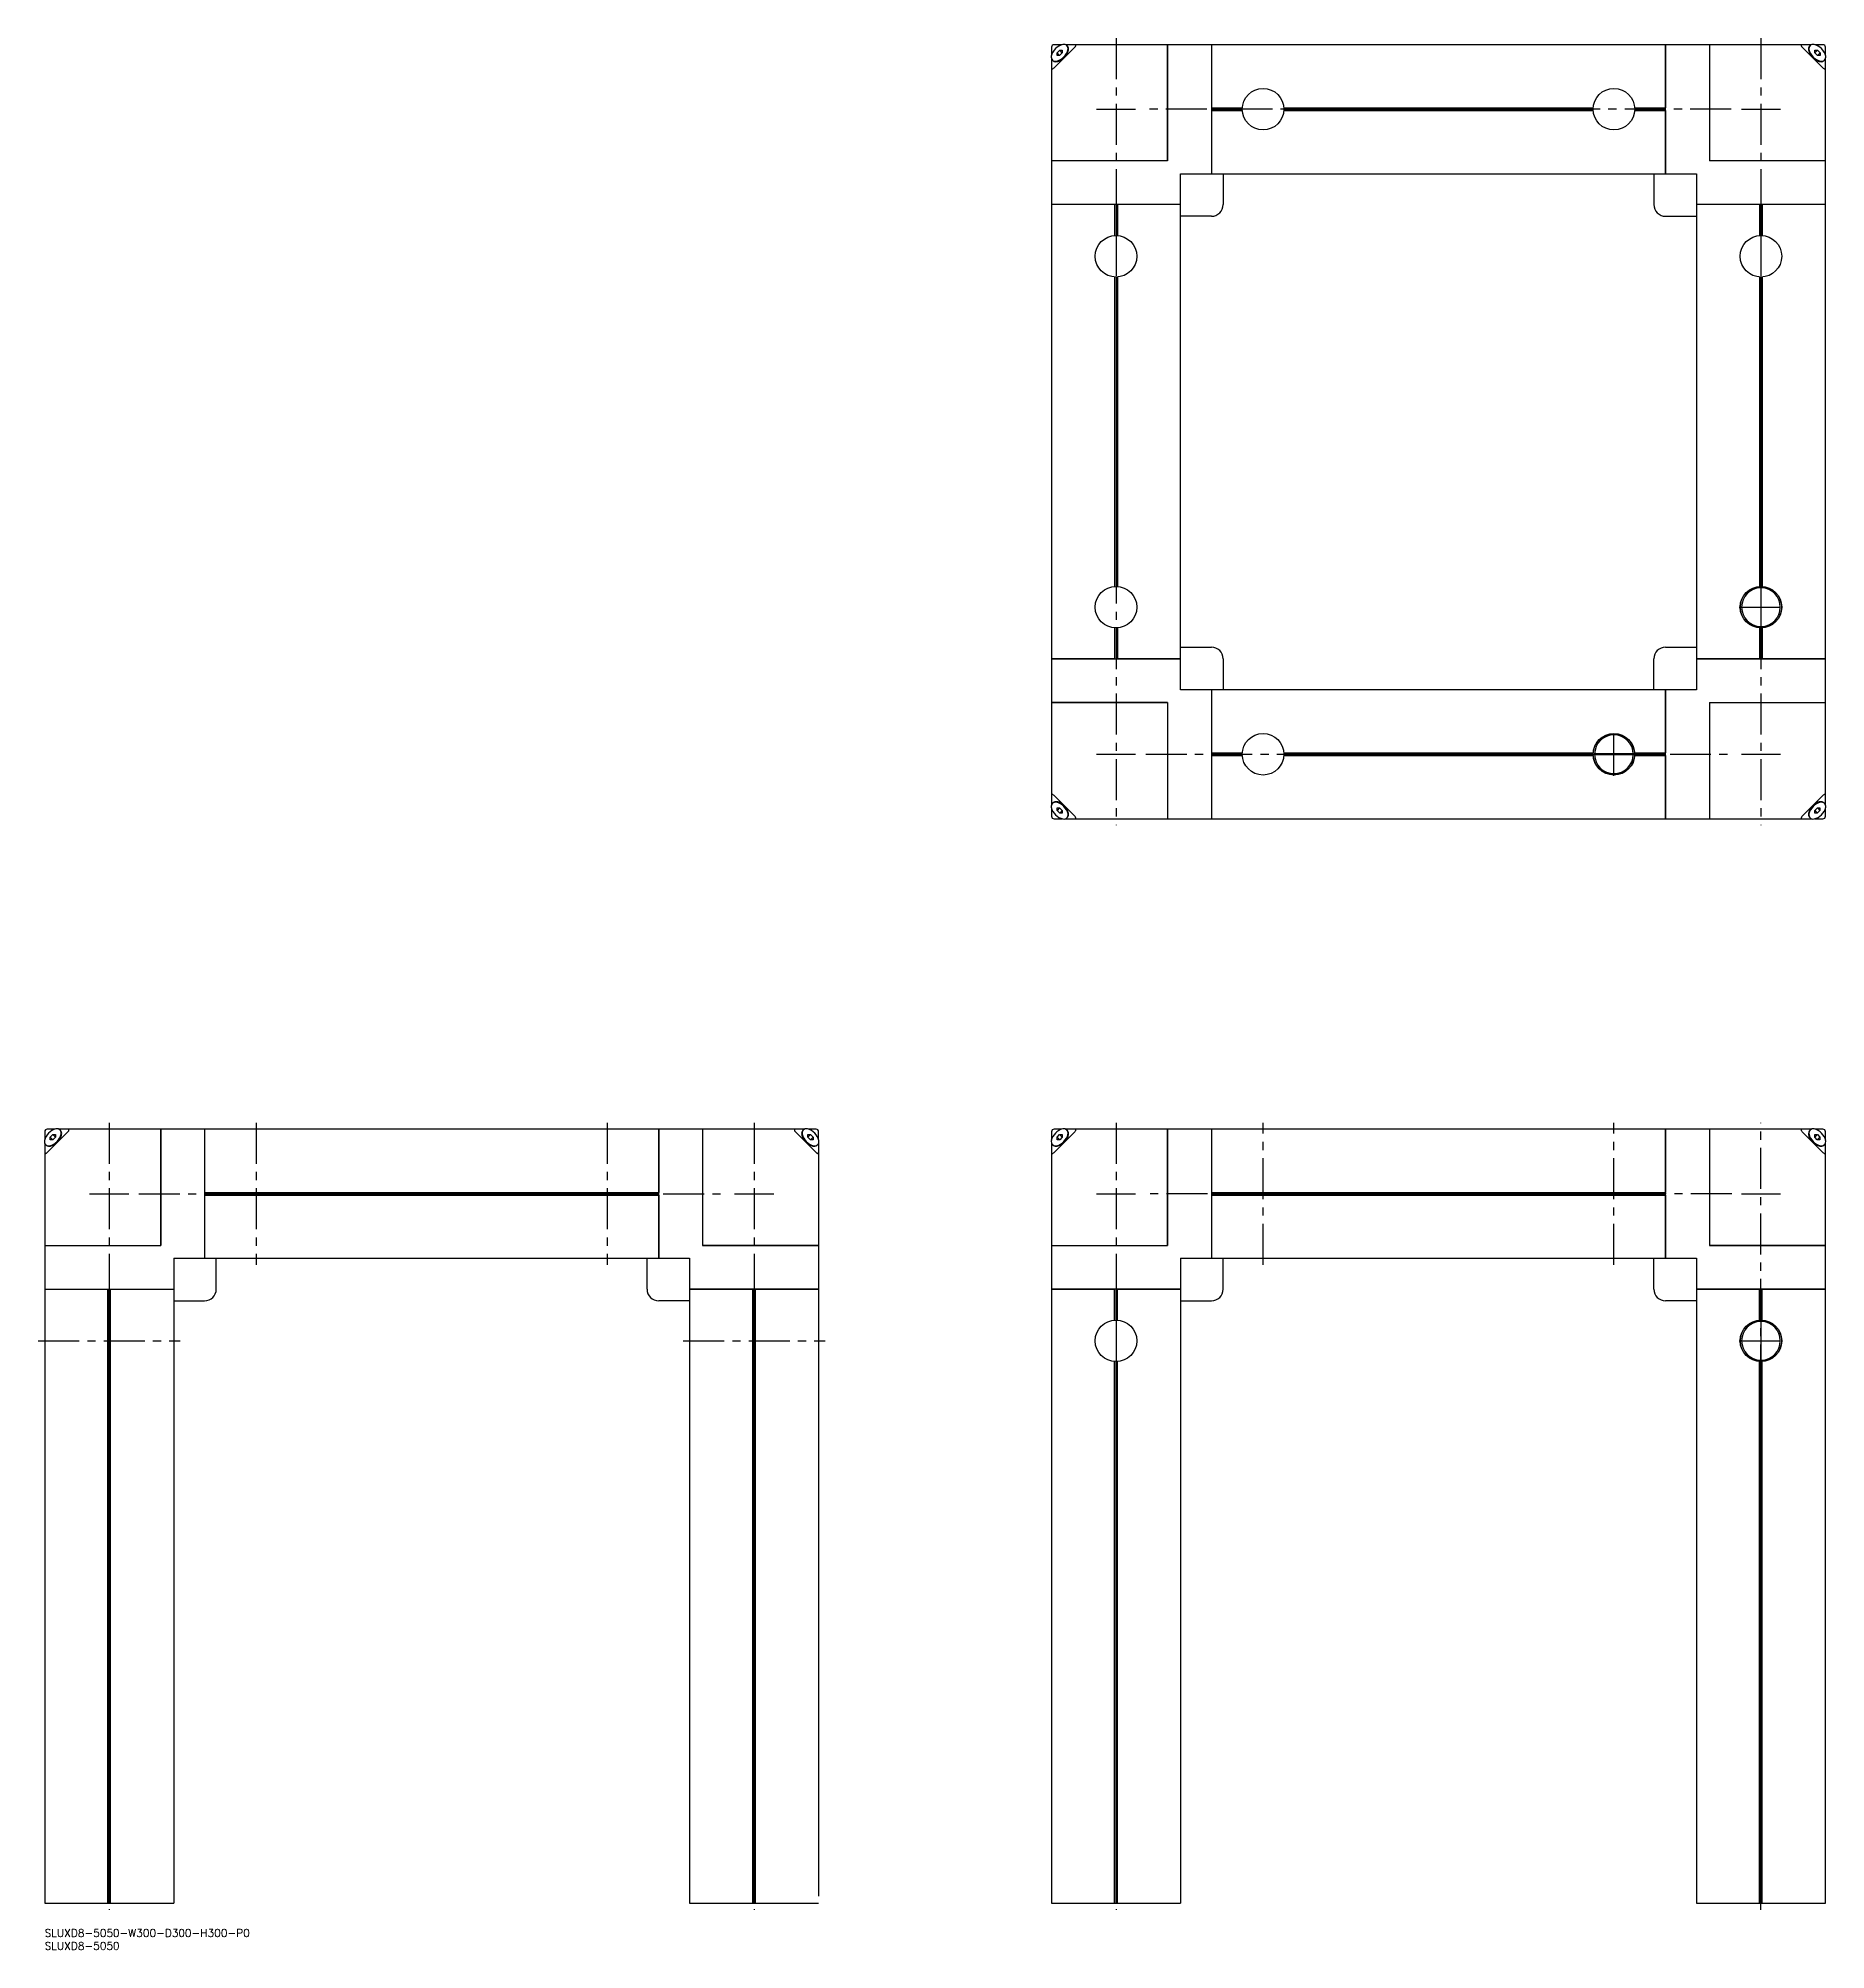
# Model space of a CAD drawing. Extents: x -2 to 690, y -8 to 733.
import ezdxf

# ---------------------------------------------------------------- set-up
doc = ezdxf.new("R2010")
doc.units = 0
doc.header["$LTSCALE"] = 0.5
doc.linetypes.add('CENTER', pattern=[50.8, 31.75, -6.35, 6.35, -6.35])
for name, color, linetype in [('MSM_CENTER', 1, 'CENTER'), ('MSM_CONTINUOUS', 7, 'CONTINUOUS'), ('MSM_PART_NUMBER', 7, 'CONTINUOUS')]:
    doc.layers.add(name, color=color, linetype=linetype)
doc.styles.get("Standard").update_dxf_attribs({"font": 'txt.shx', "height": 3, "bigfont": 'bigfont.shx'})

msp = doc.modelspace()

# ---------------------------------------------------------------- linework, layer by layer
at = {"layer": 'MSM_CENTER'}
for p, q in [((415.26, 732.83), (415.26, 427.83)), ((665.26, 732.83), (665.26, 427.83)), ((407.65, 705.33), (422.87, 705.33)), ((653.71, 705.33), (426.81, 705.33)), ((657.65, 705.33), (672.87, 705.33)), ((656.86, 512.33), (673.66, 512.33)), ((608.26, 446.93), (608.26, 463.73)), ((407.65, 455.33), (422.87, 455.33)), ((426.81, 455.33), (653.91, 455.33)), ((657.65, 455.33), (672.87, 455.33)), ((25, 312.5), (25, 7.5)), ((25, 312.5), (25, 7.5)), ((82, 312.5), (82, 257.5)), ((218, 312.5), (218, 257.5)), ((275, 312.5), (275, 7.5)), ((415.26, 312.5), (415.26, 7.5)), ((472.26, 257.5), (472.26, 312.5)), ((608.26, 257.5), (608.26, 312.5)), ((665.26, 7.5), (665.26, 312.5)), ((17.39, 285), (32.61, 285)), ((36.55, 285), (263.65, 285)), ((267.39, 285), (282.61, 285)), ((407.65, 285), (422.87, 285)), ((653.91, 285), (426.81, 285)), ((657.65, 285), (672.87, 285)), ((-2.5, 228), (52.5, 228)), ((247.5, 228), (302.5, 228)), ((656.86, 228), (673.66, 228))]:
    msp.add_line(p, q, dxfattribs=at)
at = {"layer": 'MSM_CONTINUOUS'}
for p, q in [((390.26, 729.33), (390.26, 726.18)), ((394.41, 730.33), (391.26, 730.33)), ((391.26, 721.33), (399.26, 729.33)), ((392.4, 727.17), (393.43, 728.19)), ((393.42, 726.15), (392.4, 727.17)), ((392.4, 726.15), (392.4, 727.17)), ((393.42, 726.15), (392.4, 726.15)), ((394.44, 727.17), (393.42, 726.15)), ((394.44, 727.17), (393.43, 728.19)), ((393.43, 728.19), (394.44, 728.19)), ((394.44, 728.19), (394.44, 727.17)), ((684.83, 730.33), (395.69, 730.33)), ((396.46, 727.1), (396.66, 728.44)), ((435.26, 730.33), (435.26, 685.33)), ((435.26, 685.33), (435.26, 730.33)), ((452.26, 730.33), (452.26, 680.33)), ((452.26, 730.33), (452.26, 705.85)), ((628.26, 680.33), (628.26, 730.33)), ((628.26, 730.33), (628.26, 705.85)), ((645.26, 730.33), (645.26, 685.33)), ((645.26, 730.33), (645.26, 685.33)), ((681.26, 729.33), (689.26, 721.33)), ((683.87, 728.44), (684.1, 727.02)), ((689.26, 730.33), (686.11, 730.33)), ((686.11, 727.16), (687.13, 728.19)), ((686.11, 728.19), (687.13, 728.19)), ((686.11, 727.17), (686.11, 728.19)), ((687.13, 726.15), (686.11, 727.17)), ((687.13, 728.19), (688.16, 727.17)), ((688.16, 726.15), (687.13, 726.15)), ((687.14, 726.15), (688.16, 727.17)), ((688.16, 727.17), (688.16, 726.15)), ((690.26, 726.18), (690.26, 729.33)), ((390.26, 724.92), (390.26, 435.74)), ((392.17, 723.94), (393.49, 724.13)), ((687.02, 724.14), (688.38, 723.94)), ((690.26, 435.74), (690.26, 724.92)), ((452.26, 705.85), (464.23, 705.85)), ((452.26, 705.33), (464.21, 705.33)), ((452.26, 704.81), (452.26, 680.33)), ((452.26, 704.81), (464.23, 704.81)), ((480.3, 705.85), (600.23, 705.85)), ((480.3, 704.81), (600.23, 704.81)), ((480.31, 705.33), (600.21, 705.33)), ((616.3, 705.85), (628.26, 705.85)), ((616.3, 704.81), (628.26, 704.81)), ((616.31, 705.33), (628.26, 705.33)), ((628.26, 704.81), (628.26, 680.33)), ((435.26, 685.33), (390.26, 685.33)), ((435.26, 685.33), (390.26, 685.33)), ((690.26, 685.33), (645.26, 685.33)), ((690.26, 685.33), (645.26, 685.33)), ((440.26, 480.33), (440.26, 680.33)), ((440.26, 680.33), (640.26, 680.33)), ((456.76, 680.33), (456.76, 668.33)), ((623.76, 680.33), (623.76, 668.33)), ((640.26, 680.33), (640.26, 480.33)), ((414.74, 668.33), (390.26, 668.33)), ((440.26, 668.33), (390.26, 668.33)), ((414.74, 668.33), (414.74, 656.36)), ((415.26, 668.33), (415.26, 656.38)), ((440.26, 668.33), (415.78, 668.33)), ((415.78, 668.33), (415.78, 656.36)), ((664.74, 668.33), (640.26, 668.33)), ((690.26, 668.33), (640.26, 668.33)), ((664.74, 668.33), (664.74, 656.36)), ((665.26, 668.33), (665.26, 656.38)), ((690.26, 668.33), (665.78, 668.33)), ((665.78, 668.33), (665.78, 656.36)), ((452.26, 663.83), (440.26, 663.83)), ((628.26, 663.83), (640.26, 663.83)), ((414.74, 640.3), (414.74, 520.36)), ((415.26, 640.28), (415.26, 520.38)), ((415.78, 640.3), (415.78, 520.36)), ((664.74, 640.3), (664.74, 520.36)), ((665.26, 640.28), (665.26, 520.38)), ((665.78, 640.3), (665.78, 520.36)), ((665.16, 520.03), (665.16, 504.63)), ((665.36, 504.63), (665.36, 520.03)), ((414.74, 504.3), (414.74, 492.33)), ((415.26, 504.28), (415.26, 492.33)), ((415.78, 504.3), (415.78, 492.33)), ((664.74, 504.3), (664.74, 492.33)), ((665.26, 504.28), (665.26, 492.33)), ((665.78, 504.3), (665.78, 492.33)), ((440.26, 496.83), (452.26, 496.83)), ((628.26, 496.83), (640.26, 496.83)), ((390.26, 492.33), (440.26, 492.33)), ((414.74, 492.33), (390.26, 492.33)), ((440.26, 492.33), (415.78, 492.33)), ((456.76, 492.33), (456.76, 480.33)), ((623.76, 480.33), (623.76, 492.33)), ((640.26, 492.33), (690.26, 492.33)), ((664.74, 492.33), (640.26, 492.33)), ((690.26, 492.33), (665.78, 492.33)), ((390.26, 475.33), (435.26, 475.33)), ((435.26, 475.33), (390.26, 475.33)), ((435.26, 475.33), (435.26, 430.33)), ((435.26, 475.33), (435.26, 430.33)), ((640.26, 480.33), (440.26, 480.33)), ((452.26, 480.33), (452.26, 455.85)), ((452.26, 480.33), (452.26, 430.33)), ((628.26, 430.33), (628.26, 480.33)), ((628.26, 480.33), (628.26, 455.85)), ((645.26, 475.33), (645.26, 430.33)), ((645.26, 475.33), (690.26, 475.33)), ((645.26, 475.33), (645.26, 430.33)), ((645.26, 475.33), (690.26, 475.33)), ((452.26, 455.85), (464.23, 455.85)), ((452.26, 455.33), (464.21, 455.33)), ((452.26, 454.81), (452.26, 430.33)), ((452.26, 454.81), (464.23, 454.81)), ((480.3, 455.85), (600.23, 455.85)), ((480.3, 454.81), (600.23, 454.81)), ((480.31, 455.33), (600.21, 455.33)), ((615.96, 455.43), (600.56, 455.43)), ((600.56, 455.23), (615.96, 455.23)), ((616.3, 455.85), (628.26, 455.85)), ((616.3, 454.81), (628.26, 454.81)), ((616.31, 455.33), (628.26, 455.33)), ((628.26, 454.81), (628.26, 430.33)), ((399.26, 431.33), (391.26, 439.33)), ((689.26, 439.33), (681.26, 431.33)), ((390.26, 434.48), (390.26, 431.33)), ((391.26, 430.33), (394.41, 430.33)), ((393.49, 436.53), (392.15, 436.72)), ((393.42, 434.51), (392.4, 433.49)), ((392.4, 433.49), (392.4, 434.51)), ((392.4, 434.51), (393.42, 434.51)), ((393.43, 432.47), (392.4, 433.49)), ((393.42, 434.51), (394.44, 433.49)), ((394.44, 433.49), (393.43, 432.47)), ((394.44, 432.47), (393.43, 432.47)), ((394.44, 433.49), (394.44, 432.47)), ((395.69, 430.33), (684.83, 430.33)), ((396.66, 432.21), (396.46, 433.56)), ((684.06, 433.56), (683.87, 432.21)), ((686.08, 432.47), (686.09, 433.49)), ((687.1, 432.47), (686.08, 432.47)), ((686.09, 433.49), (687.11, 434.51)), ((686.09, 433.49), (687.1, 432.47)), ((686.11, 430.33), (689.26, 430.33)), ((688.38, 436.72), (687.03, 436.53)), ((688.12, 433.49), (687.1, 432.47)), ((687.11, 434.51), (688.12, 433.49)), ((687.11, 434.51), (688.12, 434.51)), ((688.12, 434.51), (688.12, 433.49)), ((690.26, 431.33), (690.26, 434.48)), ((0, 309), (0, 305.92)), ((0, 304.61), (0, 10)), ((3.95, 310), (1, 310)), ((1, 301), (9, 309)), ((1.98, 303.63), (3.28, 303.83)), ((2.14, 306.87), (3.16, 307.9)), ((3.17, 305.85), (2.14, 306.87)), ((2.14, 305.85), (2.14, 306.87)), ((3.16, 305.85), (2.14, 305.85)), ((4.18, 306.88), (3.16, 307.9)), ((3.16, 307.9), (4.18, 307.9)), ((4.18, 306.87), (3.16, 305.85)), ((4.18, 307.9), (4.18, 306.87)), ((294.49, 310), (5.51, 310)), ((6.19, 306.76), (6.39, 308.1)), ((45, 310), (45, 265)), ((45, 265), (45, 310)), ((62, 310), (62, 285.52)), ((62, 310), (62, 260)), ((238, 260), (238, 310)), ((238, 310), (238, 285.52)), ((255, 310), (255, 265)), ((255, 310), (255, 265)), ((291, 309), (299, 301)), ((293.61, 308.09), (293.81, 306.76)), ((295.82, 306.88), (296.84, 307.9)), ((295.82, 306.87), (295.82, 307.9)), ((295.82, 307.9), (296.84, 307.9)), ((296.84, 305.85), (295.82, 306.87)), ((299, 310), (296.05, 310)), ((296.72, 303.83), (298.02, 303.63)), ((296.83, 305.85), (297.86, 306.87)), ((296.84, 307.9), (297.86, 306.87)), ((297.86, 305.85), (296.84, 305.85)), ((297.86, 306.87), (297.86, 305.85)), ((300, 305.92), (300, 309)), ((300, 304.61), (300, 12.74)), ((390.26, 309), (390.26, 305.92)), ((390.26, 304.61), (390.26, 10)), ((394.22, 310), (391.26, 310)), ((391.26, 301), (399.26, 309)), ((392.24, 303.63), (393.54, 303.83)), ((392.4, 306.87), (393.42, 307.9)), ((393.43, 305.85), (392.4, 306.87)), ((392.4, 305.85), (392.4, 306.87)), ((393.43, 305.85), (392.4, 305.85)), ((394.44, 306.88), (393.42, 307.9)), ((393.42, 307.9), (394.44, 307.9)), ((394.44, 306.87), (393.43, 305.85)), ((394.44, 307.9), (394.44, 306.87)), ((684.75, 310), (395.77, 310)), ((396.46, 306.76), (396.65, 308.09)), ((435.26, 310), (435.26, 265)), ((435.26, 265), (435.26, 310)), ((452.26, 310), (452.26, 285.52)), ((452.26, 310), (452.26, 260)), ((628.26, 260), (628.26, 310)), ((628.26, 310), (628.26, 285.52)), ((645.26, 310), (645.26, 265)), ((645.26, 310), (645.26, 265)), ((681.26, 309), (689.26, 301)), ((683.87, 308.09), (684.07, 306.76)), ((686.08, 306.88), (687.11, 307.9)), ((686.08, 306.87), (686.09, 307.9)), ((687.1, 305.85), (686.08, 306.87)), ((686.09, 307.9), (687.11, 307.9)), ((689.26, 310), (686.31, 310)), ((686.98, 303.83), (688.29, 303.63)), ((687.09, 305.85), (688.12, 306.87)), ((688.12, 305.85), (687.1, 305.85)), ((687.11, 307.9), (688.12, 306.87)), ((688.12, 306.87), (688.12, 305.85)), ((690.26, 305.92), (690.26, 309)), ((690.26, 10), (690.26, 304.61)), ((62, 285.52), (238, 285.52)), ((62, 285), (238, 285)), ((62, 284.48), (62, 260)), ((62, 284.48), (238, 284.48)), ((238, 284.48), (238, 260)), ((452.26, 285.52), (628.26, 285.52)), ((452.26, 285), (628.26, 285)), ((452.26, 284.48), (452.26, 260)), ((452.26, 284.48), (628.26, 284.48)), ((628.26, 284.48), (628.26, 260)), ((0, 265), (45, 265)), ((0, 265), (45, 265)), ((50, 260), (50, 10)), ((50, 260), (250, 260)), ((66.5, 248), (66.5, 260)), ((233.5, 248), (233.5, 260)), ((250, 260), (250, 10)), ((255, 265), (300, 265)), ((300, 265), (255, 265)), ((390.26, 265), (435.26, 265)), ((390.26, 265), (435.26, 265)), ((440.26, 260), (640.26, 260)), ((440.26, 260), (440.26, 10)), ((456.76, 248), (456.76, 260)), ((623.76, 248), (623.76, 260)), ((640.26, 260), (640.26, 10)), ((645.26, 265), (690.26, 265)), ((690.26, 265), (645.26, 265)), ((0, 248), (50, 248)), ((24.48, 10), (24.48, 248)), ((25, 10), (25, 248)), ((25.52, 10), (25.52, 248)), ((300, 248), (250, 248)), ((250, 248), (274.48, 248)), ((274.48, 10), (274.48, 248)), ((275, 10), (275, 248)), ((275.52, 248), (300, 248)), ((275.52, 10), (275.52, 248)), ((440.26, 248), (390.26, 248)), ((390.26, 248), (414.74, 248)), ((414.74, 236.03), (414.74, 248)), ((415.26, 236.05), (415.26, 248)), ((415.78, 248), (440.26, 248)), ((415.78, 236.03), (415.78, 248)), ((690.26, 248), (640.26, 248)), ((640.26, 248), (664.74, 248)), ((664.74, 236.03), (664.74, 248)), ((665.26, 236.05), (665.26, 248)), ((665.78, 248), (690.26, 248)), ((665.78, 236.03), (665.78, 248)), ((50, 243.5), (62, 243.5)), ((250, 243.5), (238, 243.5)), ((440.26, 243.5), (452.26, 243.5)), ((640.26, 243.5), (628.26, 243.5)), ((665.16, 235.7), (665.16, 220.3)), ((665.36, 220.3), (665.36, 235.7)), ((414.74, 10), (414.74, 219.97)), ((415.26, 10), (415.26, 219.95)), ((415.78, 10), (415.78, 219.97)), ((664.74, 10), (664.74, 219.97)), ((665.26, 10), (665.26, 219.95)), ((665.78, 10), (665.78, 219.97)), ((0, 10), (50, 10)), ((250, 10), (300, 10)), ((390.26, 10), (440.26, 10)), ((640.26, 10), (690.26, 10))]:
    msp.add_line(p, q, dxfattribs=at)
for centre, radius in [((472.26, 705.33), 8.05), ((608.26, 705.33), 8.05), ((415.26, 648.33), 8.05), ((665.26, 648.33), 8.05), ((415.26, 512.33), 8.05), ((665.26, 512.33), 8.05), ((665.26, 512.33), 8), ((472.26, 455.33), 8.05), ((608.26, 455.33), 8.05), ((608.26, 455.33), 8), ((415.26, 228), 8.05), ((665.26, 228), 8.05), ((665.26, 228), 8)]:
    msp.add_circle(centre, radius, dxfattribs=at)
for centre, radius, start, end in [((396.08, 724.52), 6.05, 103.18853, 166.81147), ((391.26, 729.33), 1, 90, 180), ((390.76, 729.83), 6.05, 283.40253, 346.79635), ((390.63, 729.96), 6.5, 295.65208, 334.34797), ((395.07, 728.64), 1.8, 48.83187, 101.91585), ((394.87, 728.81), 1.82, 348.48277, 40.7695), ((395.25, 728.72), 1.59, 358.90585, 46.50381), ((393.33, 728.7), 3.51, 333.83778, 359.77789), ((399.27, 729.6), 0.726, 73.96362, 90.29346), ((397.77, 730.85), 2.13, 314.55192, 326.55757), ((399.39, 730), 0.31, 39.97046, 74.69187), ((398.81, 730.16), 0.879, 326.3647, 345.68058), ((399.44, 730.05), 0.238, 8.68404, 38.26996), ((399.31, 730.03), 0.37, 345.3911, 8.5606), ((681.09, 730.05), 0.238, 141.73004, 171.31596), ((681.22, 730.03), 0.37, 171.4394, 194.6089), ((681.71, 730.16), 0.879, 194.31942, 213.6353), ((681.14, 730), 0.31, 105.30813, 140.02954), ((682.76, 730.85), 2.13, 213.44243, 225.44808), ((681.26, 729.6), 0.726, 89.70654, 106.03638), ((685.27, 728.72), 1.59, 133.49619, 181.09415), ((687.19, 728.7), 3.51, 180.22211, 206.16222), ((685.65, 728.81), 1.82, 139.2305, 191.51723), ((689.76, 729.82), 6.05, 193.18853, 256.81147), ((689.9, 729.96), 6.5, 205.65203, 244.34792), ((685.46, 728.64), 1.8, 78.08415, 131.16813), ((684.45, 724.52), 6.05, 13.18853, 76.81147), ((689.26, 729.33), 1, 0, 90), ((392.04, 725.55), 1.88, 169.33936, 219.91292), ((390.99, 721.33), 0.724, 179.67915, 196.12258), ((390.59, 721.21), 0.314, 195.49215, 229.84552), ((390.54, 721.15), 0.233, 231.37633, 261.66967), ((390.56, 721.33), 0.412, 262.61551, 283.43279), ((391.8, 725.77), 1.87, 229.89486, 281.3529), ((390.41, 721.84), 0.94, 284.97863, 302.8743), ((391.88, 725.34), 1.6, 223.28528, 270.93466), ((389.66, 722.92), 2.26, 303.77431, 315.08514), ((391.89, 727.27), 3.53, 270.29421, 296.1369), ((688.64, 727.27), 3.53, 243.8631, 269.70579), ((688.73, 725.77), 1.86, 259.11269, 310.13958), ((688.64, 725.34), 1.6, 269.06534, 316.71472), ((690.86, 722.92), 2.26, 224.91486, 236.22569), ((690.12, 721.84), 0.94, 237.1257, 255.02137), ((689.97, 721.33), 0.412, 256.56721, 277.38449), ((688.49, 725.55), 1.88, 320.08708, 10.66064), ((689.99, 721.15), 0.233, 278.33033, 308.62367), ((689.93, 721.21), 0.314, 310.15448, 344.50785), ((689.54, 721.33), 0.724, 343.87742, 0.32085), ((452.26, 668.33), 4.5, 270, 0), ((628.26, 668.33), 4.5, 180, 270), ((665.26, 512.33), 7.5, 90.76397, 269.23603), ((665.26, 512.33), 7.7, 89.25588, 90.74412), ((665.26, 512.33), 7.5, 270.76397, 89.23603), ((665.26, 512.33), 7.7, 269.25588, 270.74412), ((667.74, 505.52), 2.25, 7.29097, 8.69997), ((452.26, 492.33), 4.5, 0, 90), ((628.26, 492.33), 4.5, 90, 180), ((608.26, 455.33), 7.5, 0.76397, 179.23603), ((615.08, 457.81), 2.25, 97.29097, 98.6961), ((608.26, 455.33), 7.7, 179.25588, 180.74412), ((608.26, 455.33), 7.5, 180.76397, 359.23603), ((608.26, 455.33), 7.7, 359.25588, 0.74412), ((390.99, 439.33), 0.724, 163.87742, 180.32085), ((390.59, 439.45), 0.314, 130.15448, 164.50785), ((390.54, 439.51), 0.233, 98.33033, 128.62367), ((390.56, 439.33), 0.412, 76.56721, 97.38449), ((390.41, 438.82), 0.94, 57.1257, 75.02137), ((389.66, 437.73), 2.26, 44.91486, 56.22569), ((690.86, 437.73), 2.26, 123.77431, 135.08514), ((690.12, 438.82), 0.94, 104.97863, 122.8743), ((689.97, 439.33), 0.412, 82.61551, 103.43279), ((689.99, 439.51), 0.233, 51.37633, 81.66967), ((689.93, 439.45), 0.314, 15.49215, 49.84552), ((689.54, 439.33), 0.724, 359.67915, 16.12258), ((392.04, 435.11), 1.88, 140.08708, 190.66064), ((396.08, 436.14), 6.05, 193.18853, 256.81147), ((391.26, 431.33), 1, 180, 270), ((391.8, 434.89), 1.86, 79.11269, 130.13958), ((391.88, 435.31), 1.6, 89.06534, 136.71472), ((391.89, 433.39), 3.53, 63.8631, 89.70579), ((390.77, 430.84), 6.05, 13.18853, 76.81147), ((390.63, 430.7), 6.5, 25.65203, 64.34792), ((395.07, 432.01), 1.8, 258.08415, 311.16813), ((394.87, 431.85), 1.82, 319.2305, 11.51723), ((395.25, 431.94), 1.59, 315.67602, 1.09415), ((393.33, 431.96), 3.51, 0.22211, 26.16222), ((397.77, 429.81), 2.13, 33.44243, 45.44808), ((399.27, 431.06), 0.726, 269.70654, 286.03638), ((399.39, 430.66), 0.31, 285.30813, 320.02954), ((398.81, 430.5), 0.879, 14.31942, 33.6353), ((399.44, 430.61), 0.238, 321.73004, 351.31596), ((399.31, 430.62), 0.37, 351.4394, 14.6089), ((681.22, 430.62), 0.37, 165.3911, 188.5606), ((681.09, 430.61), 0.238, 188.68404, 218.26996), ((681.71, 430.5), 0.879, 146.3647, 165.68058), ((681.14, 430.66), 0.31, 219.97046, 254.69187), ((682.76, 429.81), 2.13, 134.55192, 146.55757), ((681.26, 431.06), 0.726, 253.96362, 270.29346), ((687.19, 431.96), 3.51, 153.83778, 179.77789), ((685.27, 431.94), 1.59, 178.90585, 226.50381), ((685.65, 431.85), 1.82, 168.48277, 220.7695), ((689.76, 430.84), 6.05, 103.18853, 166.81147), ((689.9, 430.7), 6.5, 115.65208, 154.34797), ((685.46, 432.01), 1.8, 228.83187, 281.91585), ((684.45, 436.14), 6.05, 283.18853, 346.81147), ((688.64, 433.39), 3.53, 90.29421, 116.1369), ((688.73, 434.89), 1.86, 49.86042, 100.88731), ((688.64, 435.31), 1.6, 43.28528, 90.93466), ((689.26, 431.33), 1, 270, 0), ((688.49, 435.11), 1.88, 349.33936, 39.91292), ((1.74, 305.25), 1.85, 167.3384, 221.2205), ((5.8, 304.25), 6.04, 103.98304, 166.57873), ((1, 309), 1, 90, 180), ((1.57, 305.5), 1.92, 230.29774, 282.2669), ((1.69, 305.16), 1.74, 222.78962, 276.5698), ((1.54, 307.22), 3.81, 275.1609, 295.15974), ((0.52, 309.48), 6.03, 283.97383, 346.71523), ((0.34, 309.69), 6.55, 295.55599, 332.63361), ((4.75, 308.26), 1.9, 50.07336, 102.49128), ((4.54, 308.48), 1.89, 347.86052, 40.70057), ((2.53, 308.54), 4.07, 332.73762, 351.85724), ((4.71, 308.28), 1.88, 350.20444, 39.31677), ((9, 309.29), 0.713, 71.59727, 90.38333), ((7.68, 310.36), 1.9, 314.12521, 330.86621), ((9.15, 309.71), 0.266, 31.66322, 72.27383), ((8.69, 309.78), 0.735, 332.19873, 350.61525), ((9.13, 309.71), 0.282, 350.65858, 30.47809), ((290.87, 309.71), 0.282, 149.52191, 189.34142), ((291.31, 309.78), 0.735, 189.38475, 207.80127), ((290.85, 309.71), 0.266, 107.72617, 148.33678), ((292.32, 310.36), 1.9, 209.13379, 225.87479), ((291, 309.29), 0.713, 89.61667, 108.40273), ((295.29, 308.28), 1.88, 140.68323, 189.79556), ((297.47, 308.54), 4.07, 188.14276, 207.26238), ((295.46, 308.48), 1.89, 139.29943, 192.13948), ((299.48, 309.49), 6.04, 193.42096, 256.01727), ((299.66, 309.69), 6.55, 207.36639, 244.44401), ((295.25, 308.26), 1.9, 77.50872, 129.92664), ((294.2, 304.25), 6.04, 13.42127, 76.01696), ((298.46, 307.22), 3.81, 244.84026, 264.8391), ((298.43, 305.5), 1.92, 257.7331, 309.70226), ((298.31, 305.16), 1.74, 263.4302, 317.21038), ((299, 309), 1, 0, 90), ((298.26, 305.25), 1.85, 318.7795, 12.6616), ((392, 305.25), 1.85, 167.3384, 221.2205), ((396.06, 304.25), 6.04, 103.98304, 166.57873), ((391.26, 309), 1, 90, 180), ((391.83, 305.5), 1.92, 230.29774, 282.2669), ((391.95, 305.16), 1.74, 222.78962, 276.5698), ((391.81, 307.22), 3.81, 275.1609, 295.15974), ((390.78, 309.49), 6.04, 283.98273, 346.57904), ((390.6, 309.69), 6.55, 295.55599, 332.63361), ((395.02, 308.26), 1.9, 50.07336, 102.49128), ((394.81, 308.48), 1.89, 347.86052, 40.70057), ((392.79, 308.54), 4.07, 332.73762, 351.85724), ((394.97, 308.28), 1.88, 350.20444, 39.31677), ((399.27, 309.29), 0.713, 71.59727, 90.38333), ((397.94, 310.36), 1.9, 314.12521, 330.86621), ((399.41, 309.71), 0.266, 31.66322, 72.27383), ((398.95, 309.78), 0.735, 332.19873, 350.61525), ((399.39, 309.71), 0.282, 350.65858, 30.47809), ((681.13, 309.71), 0.282, 149.52191, 189.34142), ((681.58, 309.78), 0.735, 189.38475, 207.80127), ((681.11, 309.71), 0.266, 107.72617, 148.33678), ((682.58, 310.36), 1.9, 209.13379, 225.87479), ((681.26, 309.29), 0.713, 89.61667, 108.40273), ((685.55, 308.28), 1.88, 137.45422, 189.79556), ((687.73, 308.54), 4.07, 188.14276, 207.26238), ((685.72, 308.48), 1.89, 139.29943, 192.13948), ((689.75, 309.49), 6.04, 193.42096, 256.01727), ((689.93, 309.69), 6.55, 207.36639, 244.44401), ((685.51, 308.26), 1.9, 77.50872, 129.92664), ((684.46, 304.25), 6.04, 13.42127, 76.01696), ((688.72, 307.22), 3.81, 244.84026, 264.8391), ((688.69, 305.5), 1.92, 257.7331, 309.70226), ((688.58, 305.16), 1.74, 263.4302, 317.21038), ((689.26, 309), 1, 0, 90), ((688.52, 305.25), 1.85, 318.7795, 12.6616), ((0.67, 300.99), 0.67, 179.00759, 199.01181), ((0.31, 300.87), 0.288, 199.32865, 236.7343), ((0.29, 300.88), 0.29, 240.09426, 278.76907), ((0.23, 301.29), 0.707, 278.7812, 297.87933), ((-0.36, 302.31), 1.89, 299.09101, 315.91757), ((300.36, 302.31), 1.89, 224.08243, 240.90899), ((299.77, 301.29), 0.707, 242.12067, 261.2188), ((299.71, 300.88), 0.29, 261.23093, 299.90574), ((299.69, 300.87), 0.288, 303.2657, 340.67135), ((299.33, 300.99), 0.67, 340.98819, 0.99241), ((390.93, 300.99), 0.67, 179.00759, 199.01181), ((390.57, 300.87), 0.288, 199.32865, 236.7343), ((390.56, 300.88), 0.29, 240.09426, 278.76907), ((390.49, 301.29), 0.707, 278.7812, 297.87933), ((389.91, 302.31), 1.89, 299.09101, 315.91757), ((690.62, 302.31), 1.89, 224.08243, 240.90899), ((690.03, 301.29), 0.707, 242.12067, 261.2188), ((689.97, 300.88), 0.29, 261.23093, 299.90574), ((689.95, 300.87), 0.288, 303.2657, 340.67135), ((689.59, 300.99), 0.67, 340.98819, 0.99241), ((62, 248), 4.5, 270, 0), ((238, 248), 4.5, 180, 270), ((452.26, 248), 4.5, 270, 0), ((628.26, 248), 4.5, 180, 270), ((665.26, 228), 7.5, 90.76397, 269.23603), ((662.78, 234.81), 2.25, 187.29097, 188.6961), ((665.26, 228), 7.7, 89.25588, 90.74412), ((665.26, 228), 7.5, 270.76397, 89.23603), ((665.26, 228), 7.7, 269.25588, 270.74412)]:
    msp.add_arc(centre, radius, start, end, dxfattribs=at)

# ---------------------------------------------------------------- texts
at = {"layer": 'MSM_PART_NUMBER'}
for s, p in [('SLUXD8-5050-W300-D300-H300-P0', (0, -3)), ('SLUXD8-5050', (0, -8))]:
    msp.add_text(s, height=3, dxfattribs=at).set_placement(p)

doc.saveas('drawing.dxf')
